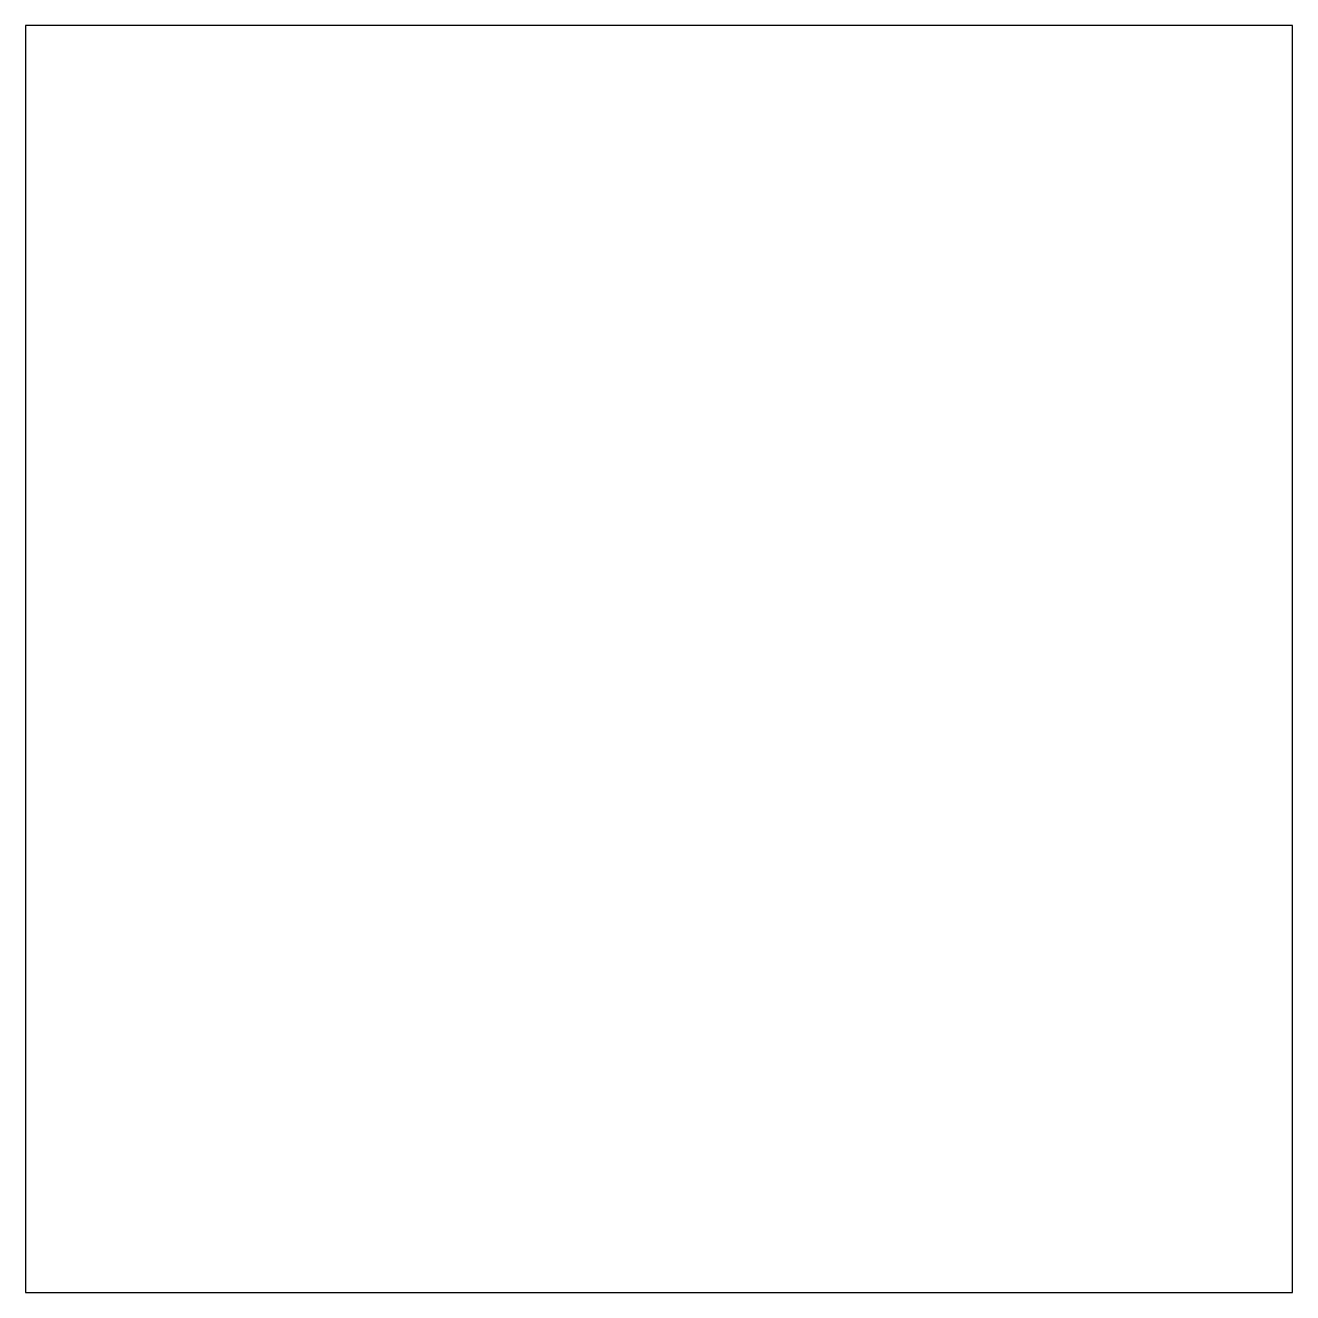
# Model space of a CAD drawing. Extents: x 0 to 100, y 0 to 100.
import ezdxf

# ---------------------------------------------------------------- set-up
doc = ezdxf.new("R2010")
doc.units = 0

msp = doc.modelspace()

# ---------------------------------------------------------------- linework, layer by layer
at = {"layer": 'PECAS_2D'}
msp.add_lwpolyline([(0, 0), (100, 0), (100, 100), (0, 100)], close=True, dxfattribs=at)

doc.saveas('drawing.dxf')
